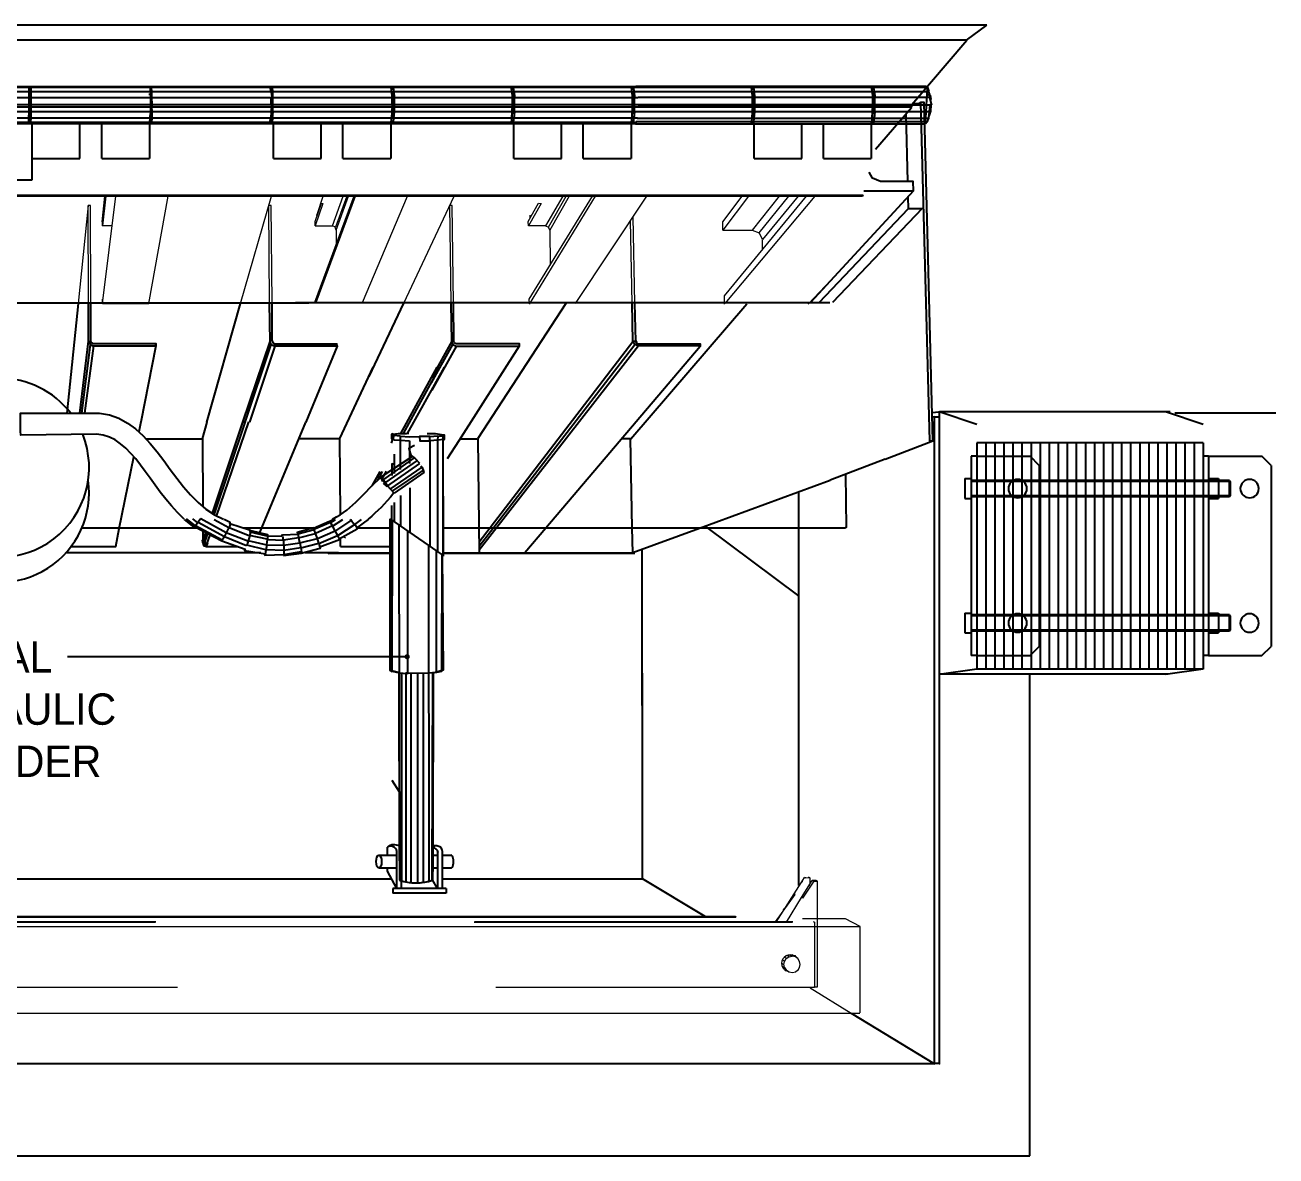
# Model space of a CAD drawing. Header units: millimetres. Extents: x 968 to 24364, y 279 to 8282.
# Drawn here: x 8787 to 10583, y 3373 to 4997 of the extents above; entities that cross this region are included whole.
import ezdxf

# ---------------------------------------------------------------- set-up
doc = ezdxf.new("R2010")
doc.units = ezdxf.units.MM
doc.header["$LTSCALE"] = 60
doc.header["$MEASUREMENT"] = 0
doc.linetypes.add('AI9-LTYPE1', pattern=[0.762, 0.381, -0.381])
doc.layers.get('0').update_dxf_attribs({"linetype": 'CONTINUOUS'})
for name, color, linetype in [('8', 8, 'CONTINUOUS'), ('[0]', 255, 'CONTINUOUS'), ('A-ELE2', 3, 'CONTINUOUS'), ('h', 8, 'CONTINUOUS'), ('TEXT', 3, 'CONTINUOUS'), ('외형선', 3, 'CONTINUOUS')]:
    doc.layers.add(name, color=color, linetype=linetype)
doc.styles.add('0T-OUT', font='H2GTRE.TTF')
doc.dimstyles.new('MAIN', dxfattribs={"dimtxt": 1.5, "dimasz": 0.5, "dimexe": 1, "dimexo": 2, "dimgap": 1, "dimtad": 1, "dimdec": 0, "dimdsep": 46, "dimlunit": 6, "dimtxsty": '0T-OUT', "dimblk": 'DOT', "dimcen": 2.5, "dimdle": 2, "dimclrd": 256, "dimclre": 256, "dimclrt": 3, "dimadec": 0, "dimazin": 0, "dimtfac": 1, "dimtdec": 0, "dimtix": 1, "dimtmove": 2, "dimatfit": 3, "dimldrblk": 'DOT', "dimfxl": 1, "dimtvp": 1, "dimtolj": 1, "dimtzin": 0, "dimlwd": 0, "dimlwe": 0, "dimarcsym": 0})

# ---------------------------------------------------------------- blocks, each defined once
blk = doc.blocks.new('라미네이터범퍼')
at = {"layer": '8'}
for p, q in [((-130, 190.2), (-130, -59.8)), ((-130, 190.2), (120, 190.2)), ((-120, 190.2), (-120, -59.8)), ((-110, 190.2), (-110, -59.8)), ((-100, 190.2), (-100, -59.8)), ((-90, 190.2), (-90, -59.8)), ((-80, 190.2), (-80, -59.8)), ((-70, 190.2), (-70, -59.8)), ((-60, 190.2), (-60, -59.8)), ((-50, 190.2), (-50, -59.8)), ((-40, 190.2), (-40, -59.8)), ((-30, 190.2), (-30, -59.8)), ((-20, 190.2), (-20, -59.8)), ((-10, 190.2), (-10, -59.8)), ((0, 190.2), (0, -59.8)), ((10, 190.2), (10, -59.8)), ((20, 190.2), (20, -59.8)), ((30, 190.2), (30, -59.8)), ((40, 190.2), (40, -59.8)), ((50, 190.2), (50, -59.8)), ((60, 190.2), (60, -59.8)), ((70, 190.2), (70, -59.8)), ((80, 190.2), (80, -59.8)), ((90, 190.2), (90, -59.8)), ((100, 190.2), (100, -59.8)), ((110, 190.2), (110, -59.8)), ((120, 190.2), (120, -59.8)), ((-205, 165.2), (-195, 175.2)), ((-136, 175.2), (-195, 175.2)), ((-136, 175.2), (-130, 175.2)), ((-136, 175.2), (-136, -44.8)), ((-130, 175.2), (-130, -44.8)), ((51, 165.2), (61, 175.2)), ((120, 175.2), (61, 175.2)), ((120, 175.2), (126, 175.2)), ((120, 175.2), (120, -44.8)), ((126, 175.2), (126, -44.8)), ((-205, 165.2), (-205, -34.8)), ((-136, 165.2), (-136, -34.8)), ((51, 165.2), (51, -34.8)), ((-159, 148.5), (-160, 147.5)), ((-160, 147.5), (-160, 131.5)), ((-159, 148.5), (-147, 148.5)), ((-147, 150.5), (-147, 128.5)), ((-136, 150.5), (-147, 150.5)), ((133, 150.5), (126, 150.5)), ((133, 150.5), (133, 128.5)), ((-159, 130.5), (-147, 130.5)), ((-147, 130.5), (126, 130.5)), ((-136, 128.5), (-147, 128.5)), ((133, 128.5), (126, 128.5)), ((-159, 0), (-160, -1)), ((-159, 0), (-147, 0)), ((-147, 2), (-147, -20)), ((-136, 2), (-147, 2)), ((133, 2), (126, 2)), ((133, 2), (133, -20)), ((-160, -1), (-160, -17)), ((-160, -17), (-159, -18)), ((-159, -18), (-147, -18)), ((-136, -20), (-147, -20)), ((133, -20), (126, -20)), ((-195, -44.8), (-205, -34.8)), ((-130, -34.8), (-130, -59.8)), ((61, -44.8), (51, -34.8)), ((120, -34.8), (120, -59.8)), ((-136, -44.8), (-195, -44.8)), ((-136, -44.8), (-130, -44.8)), ((120, -44.8), (61, -44.8)), ((120, -44.8), (126, -44.8)), ((-130, -59.8), (120, -59.8))]:
    blk.add_line(p, q, dxfattribs=at)
blk.add_lwpolyline([(51, 190.2), (120, 190.2)], dxfattribs=at)
for centre in [(-181.3, 139.5), (74.8, 139.5), (-181.3, -9), (74.8, -9)]:
    blk.add_circle(centre, 10.2, dxfattribs=at)
at = {"layer": 'h', "color": 1, "linetype": 'ByBlock'}
for p, q in [((-160, 147.5), (126, 147.5)), ((-159, 130.5), (-159, 148.5)), ((-160, 131.5), (126, 131.5)), ((-159, -18), (-159, 0)), ((-160, -1), (126, -1)), ((-160, -17), (126, -17))]:
    blk.add_line(p, q, dxfattribs=at)
at = {"layer": 'h'}
for p, q in [((-147, 148.5), (126, 148.5)), ((-147, 0), (126, 0)), ((-147, -18), (126, -18))]:
    blk.add_line(p, q, dxfattribs=at)
at = {"layer": '외형선'}
blk.add_line((-160, 131.5), (-159, 130.5), dxfattribs=at)
blk = doc.blocks.new('_Dot')
at = {"color": 0, "linetype": 'ByBlock', "lineweight": -2}
blk.add_line((-0.5, 0), (-1, 0), dxfattribs=at)
at = {"color": 0, "linetype": 'ByBlock', "const_width": 0.5}
blk.add_lwpolyline([(-0.25, 0, 1), (0.25, 0, 1)], format="xyb", close=True, dxfattribs=at)
blk = doc.blocks.new('DOT')
at = {"color": 0, "linetype": 'ByBlock'}
blk.add_line((-0.5, 0), (-1, 0), dxfattribs=at)
at = {"color": 0, "linetype": 'ByBlock', "const_width": 0.5}
blk.add_lwpolyline([(-0.25, 0, 1), (0.25, 0, 1)], format="xyb", close=True, dxfattribs=at)

msp = doc.modelspace()

# ---------------------------------------------------------------- hatches: boundary and pattern name
for points in [[(8014.4, 4907.2), (8015.2, 4908.8), (9486.1, 4908.8), (9487.3, 4907.2)], [(10087, 4896), (10085.3, 4898.4), (10084.5, 4898.4), (10084.9, 4896)]]:
    msp.add_hatch(color=150).paths.add_polyline_path(points)

# ---------------------------------------------------------------- linework, layer by layer
at = {"color": 150}
for p, q in [((9666.6, 4907.2), (7829.3, 4907.2)), ((7830.1, 4908.8), (9665.4, 4908.8)), ((8792.9, 4907.2), (8792.9, 4908.8)), ((8793.6, 4901.2), (8793.2, 4907)), ((8796.2, 4907.2), (8795.8, 4908.8)), ((8796.2, 4863), (8796.2, 4906.8)), ((8966.8, 4907.2), (8966.4, 4908.8)), ((8966.9, 4907.1), (8967.3, 4901.4)), ((8969.4, 4907.1), (8966.9, 4907.1)), ((8968.2, 4900.6), (8968.6, 4906.7)), ((8968.6, 4906.7), (8969, 4908.8)), ((8969, 4908.8), (8969.4, 4907.1)), ((8969.5, 4901.2), (8969.1, 4907)), ((9139.4, 4908.5), (9140.2, 4906.9)), ((9140.5, 4901.3), (9140.1, 4907)), ((9141.6, 4906.4), (9140.8, 4900.3)), ((9142, 4908.5), (9141.6, 4906.4)), ((9141.6, 4906.4), (9142, 4908.5)), ((9142.9, 4906.9), (9141.6, 4906.4)), ((9142, 4908.5), (9142.9, 4906.9)), ((9143, 4901.5), (9142.6, 4907.2)), ((9313.1, 4907), (9312.3, 4908.6)), ((9314, 4901.2), (9313.1, 4907)), ((9314, 4906.5), (9314.8, 4908.6)), ((9314, 4903.9), (9314.4, 4906.7)), ((9314.4, 4906.7), (9316, 4907.1)), ((9316, 4907.1), (9315.2, 4908.8)), ((9315.9, 4907.2), (9316.8, 4901.4)), ((9485.6, 4907), (9484.8, 4908.6)), ((9486.4, 4901.2), (9485.6, 4907)), ((9486.4, 4906.5), (9487.2, 4908.6)), ((9486.4, 4903.9), (9486.8, 4906.7)), ((9486.8, 4906.7), (9488.5, 4907.1)), ((9488.5, 4907.1), (9487.6, 4908.8)), ((9488.4, 4907.2), (9489.2, 4901.4)), ((9658, 4907), (9657.2, 4908.6)), ((9658.8, 4901.2), (9658, 4907)), ((9658.8, 4906.5), (9659.7, 4908.6)), ((9658.8, 4903.9), (9659.3, 4906.7)), ((9659.3, 4906.7), (9660.9, 4907.1)), ((9660.9, 4907.1), (9660.1, 4908.8)), ((9660.8, 4907.2), (9661.6, 4901.4)), ((9664.5, 4908.9), (10081, 4908.9)), ((10083.1, 4907.2), (9665.7, 4907.2)), ((9830.5, 4907), (9829.7, 4908.6)), ((9831.3, 4901.2), (9830.5, 4907)), ((9831.3, 4906.5), (9832.1, 4908.6)), ((9831.3, 4903.9), (9831.7, 4906.7)), ((9831.7, 4906.7), (9833.3, 4907.1)), ((9833.3, 4907.1), (9832.5, 4908.8)), ((9833.3, 4907.2), (9834.1, 4901.4)), ((10002.9, 4907), (10002.1, 4908.6)), ((10003.7, 4901.2), (10002.9, 4907)), ((10003.7, 4906.5), (10004.6, 4908.6)), ((10003.7, 4903.9), (10004.2, 4906.7)), ((10004.2, 4906.7), (10005.8, 4907.1)), ((10005.8, 4907.1), (10005, 4908.8)), ((10005.7, 4907.2), (10006.5, 4901.4)), ((10083, 4907.2), (10080.9, 4908.8)), ((10081, 4908.9), (10083.1, 4907.2)), ((10083, 4906.8), (10083, 4907.2)), ((10083, 4907.2), (10084.7, 4901.4)), ((7827.5, 4892.7), (9667.4, 4892.7)), ((9667.2, 4901.2), (7828.2, 4901.2)), ((8795.6, 4890), (8793.1, 4890)), ((8793.6, 4872.3), (8793.6, 4901.3)), ((8795.6, 4898.4), (8793.6, 4898.4)), ((8793.6, 4896), (8795.6, 4896)), ((8795.2, 4898.6), (8795.6, 4900.6)), ((8796, 4898.6), (8795.2, 4898.6)), ((8795.6, 4899.8), (8796, 4898.6)), ((8795.6, 4898.6), (8795.6, 4899.8)), ((8795.6, 4896), (8795.6, 4898.4)), ((8966.8, 4898.4), (8969.2, 4898.4)), ((8966.8, 4896), (8966.8, 4898.4)), ((8968.8, 4896), (8966.8, 4896)), ((8967.5, 4901.2), (8967.5, 4872.2)), ((8967.5, 4890), (8969.5, 4890)), ((8968.2, 4898.6), (8968.2, 4900.6)), ((8968.8, 4898.6), (8969.2, 4899.8)), ((8969.5, 4898.6), (8969.1, 4899.8)), ((8969.5, 4889.4), (8969.1, 4895.1)), ((8969.5, 4882.8), (8969.5, 4901.6)), ((8969.5, 4894.7), (8969.5, 4898.3)), ((8970.1, 4882.8), (8969.7, 4893)), ((9143, 4901.3), (9140.5, 4901.3)), ((9140.7, 4901.2), (9143.2, 4882.4)), ((9142.4, 4898.4), (9140.7, 4898.4)), ((9140.7, 4896), (9142.4, 4896)), ((9140.7, 4882.8), (9140.7, 4893)), ((9142, 4890), (9140.8, 4890)), ((9141.4, 4898.6), (9141.8, 4899.8)), ((9141.8, 4899.8), (9142.2, 4898.6)), ((9142.2, 4898.6), (9143, 4901.5)), ((9142.7, 4894.7), (9142.3, 4898.3)), ((9142.4, 4896), (9142.4, 4898.4)), ((9142.6, 4895), (9142.6, 4889.3)), ((9143.4, 4893), (9142.6, 4895)), ((9143.4, 4892.7), (9143, 4901.3)), ((9143.4, 4872.5), (9143.4, 4893)), ((9314.8, 4898.4), (9314, 4898.4)), ((9314, 4896), (9315.6, 4896)), ((9314.6, 4893), (9314.2, 4901.6)), ((9315.9, 4890), (9314.3, 4890)), ((9314.6, 4898.3), (9315.4, 4899.6)), ((9315.8, 4898.3), (9314.6, 4898.3)), ((9314.6, 4882.8), (9314.6, 4893)), ((9315.6, 4896), (9314.8, 4898.4)), ((9316.8, 4901.4), (9315.1, 4899.8)), ((9315.1, 4899.8), (9315.5, 4898.6)), ((9315.4, 4899.6), (9317, 4901.2)), ((9316.6, 4894.7), (9315.8, 4898.3)), ((9316.6, 4894.7), (9316.6, 4875.4)), ((9317, 4901.2), (9317.4, 4892.6)), ((9317.3, 4892.7), (9317.3, 4872.2)), ((9487.2, 4898.4), (9486.4, 4898.4)), ((9486.4, 4896), (9488, 4896)), ((9487.1, 4893), (9486.7, 4901.6)), ((9488.4, 4890), (9486.7, 4890)), ((9487, 4898.3), (9487.8, 4899.6)), ((9488.2, 4898.3), (9487, 4898.3)), ((9487.1, 4882.8), (9487.1, 4893)), ((9488, 4896), (9487.2, 4898.4)), ((9489.2, 4901.4), (9487.6, 4899.8)), ((9487.6, 4899.8), (9488, 4898.6)), ((9487.8, 4899.6), (9489.5, 4901.2)), ((9489, 4894.7), (9488.2, 4898.3)), ((9489, 4894.7), (9489, 4875.4)), ((9489.5, 4901.2), (9489.9, 4892.6)), ((9489.7, 4892.7), (9489.7, 4872.2)), ((9659.7, 4898.4), (9658.8, 4898.4)), ((9658.8, 4896), (9660.5, 4896)), ((9659.5, 4893), (9659.1, 4901.6)), ((9660.8, 4890), (9659.2, 4890)), ((9659.4, 4898.3), (9660.3, 4899.6)), ((9660.7, 4898.3), (9659.4, 4898.3)), ((9659.5, 4882.8), (9659.5, 4893)), ((9660.5, 4896), (9659.7, 4898.4)), ((9661.6, 4901.4), (9660, 4899.8)), ((9660, 4899.8), (9660.4, 4898.6)), ((9660.3, 4899.6), (9661.9, 4901.2)), ((9661.5, 4894.7), (9660.7, 4898.3)), ((9661.5, 4894.7), (9661.5, 4875.4)), ((9661.9, 4901.2), (9662.3, 4892.6)), ((9662.1, 4892.7), (9662.1, 4872.2)), ((9666.5, 4901.5), (10084.7, 4901.5)), ((10085.7, 4892.7), (9667.5, 4892.7)), ((9832.1, 4898.4), (9831.3, 4898.4)), ((9831.3, 4896), (9832.9, 4896)), ((9832, 4893), (9831.5, 4901.6)), ((9833.3, 4890), (9831.6, 4890)), ((9831.9, 4898.3), (9832.7, 4899.6)), ((9833.1, 4898.3), (9831.9, 4898.3)), ((9832, 4882.8), (9832, 4893)), ((9832.9, 4896), (9832.1, 4898.4)), ((9834.1, 4901.4), (9832.5, 4899.8)), ((9832.5, 4899.8), (9832.9, 4898.6)), ((9832.7, 4899.6), (9834.3, 4901.2)), ((9833.9, 4894.7), (9833.1, 4898.3)), ((9833.9, 4894.7), (9833.9, 4875.4)), ((9834.3, 4901.2), (9834.7, 4892.6)), ((9834.6, 4892.7), (9834.6, 4872.2)), ((10004.6, 4898.4), (10003.7, 4898.4)), ((10003.7, 4896), (10005.4, 4896)), ((10004.4, 4893), (10004, 4901.6)), ((10005.7, 4890), (10004.1, 4890)), ((10004.3, 4898.3), (10005.2, 4899.6)), ((10005.6, 4898.3), (10004.3, 4898.3)), ((10004.4, 4882.8), (10004.4, 4893)), ((10005.4, 4896), (10004.6, 4898.4)), ((10006.5, 4901.4), (10004.9, 4899.8)), ((10004.9, 4899.8), (10005.3, 4898.6)), ((10005.2, 4899.6), (10006.8, 4901.2)), ((10006.4, 4894.7), (10005.6, 4898.3)), ((10006.4, 4894.7), (10006.4, 4875.4)), ((10006.8, 4901.2), (10007.2, 4892.6)), ((10007, 4892.7), (10007, 4872.2)), ((10084.5, 4898.4), (10084.9, 4896)), ((10085.3, 4898.4), (10084.5, 4898.4)), ((10084.9, 4896), (10087, 4896)), ((10085, 4901.2), (10085.8, 4892.7)), ((10087, 4896), (10085.3, 4898.4)), ((10085.7, 4890), (10088.1, 4890)), ((10085.8, 4892.7), (10088.7, 4881.6)), ((10088.3, 4890), (10087.5, 4896.2)), ((7827.9, 4882.8), (9668.2, 4882.8)), ((9667.8, 4872.3), (7828.4, 4872.3)), ((8792.9, 4863), (8793.3, 4872)), ((8793.1, 4867.7), (8795.6, 4867.7)), ((8793.1, 4865.7), (8793.1, 4867.7)), ((8796.2, 4872.9), (8793.4, 4872.9)), ((8793.6, 4881.5), (8796, 4881.5)), ((8795.6, 4865.4), (8796, 4869.4)), ((8966.8, 4863), (8970.1, 4882.2)), ((8966.8, 4872.9), (8969.3, 4872.9)), ((8968.8, 4867.6), (8966.8, 4867.6)), ((8969.5, 4881.5), (8967.4, 4881.5)), ((8968.8, 4865.6), (8969.2, 4869.7)), ((8969.5, 4882.8), (8969.1, 4875.9)), ((8969.1, 4875.9), (8969.5, 4872.6)), ((8969.5, 4875.6), (8969.5, 4869.4)), ((8969.5, 4872.6), (8969.5, 4863.6)), ((9142, 4867.6), (9140, 4867.6)), ((9141.1, 4882.4), (9140.3, 4863.2)), ((9140.7, 4881.5), (9142.8, 4881.5)), ((9140.7, 4872.9), (9142.8, 4872.9)), ((9143.2, 4882.4), (9141.1, 4882.4)), ((9142.2, 4865.6), (9142.6, 4869.7)), ((9142.7, 4882.8), (9142.3, 4875.9)), ((9142.6, 4869.7), (9143.4, 4872.5)), ((9142.7, 4875.6), (9142.7, 4869.4)), ((9142.8, 4863.2), (9143.6, 4872.2)), ((9315.3, 4867.6), (9313.6, 4867.6)), ((9314, 4863), (9314.8, 4882.2)), ((9314, 4881.5), (9315.6, 4881.5)), ((9314, 4872.9), (9315.6, 4872.9)), ((9316.6, 4875.6), (9316.2, 4869.4)), ((9316.2, 4869.4), (9317.4, 4872.3)), ((9317.4, 4872.3), (9316.6, 4863.3)), ((9487.7, 4867.6), (9486.1, 4867.6)), ((9486.4, 4863), (9487.2, 4882.2)), ((9486.4, 4881.5), (9488, 4881.5)), ((9486.4, 4872.9), (9488, 4872.9)), ((9489, 4875.6), (9488.6, 4869.4)), ((9488.6, 4869.4), (9489.9, 4872.3)), ((9489.9, 4872.3), (9489, 4863.3)), ((9660.2, 4867.6), (9658.5, 4867.6)), ((9658.8, 4863), (9659.7, 4882.2)), ((9658.8, 4881.5), (9660.5, 4881.5)), ((9658.8, 4872.9), (9660.5, 4872.9)), ((9661.5, 4875.6), (9661.1, 4869.4)), ((9661.1, 4869.4), (9662.3, 4872.3)), ((9662.3, 4872.3), (9661.5, 4863.3)), ((10085, 4872.3), (9666.8, 4872.3)), ((9667.7, 4882.5), (10086.3, 4882.5)), ((9832.6, 4867.6), (9831, 4867.6)), ((9831.3, 4863), (9832.1, 4882.2)), ((9831.3, 4881.5), (9832.9, 4881.5)), ((9831.3, 4872.9), (9832.9, 4872.9)), ((9833.9, 4875.6), (9833.5, 4869.4)), ((9833.5, 4869.4), (9834.7, 4872.3)), ((9834.7, 4872.3), (9833.9, 4863.3)), ((10005.1, 4867.6), (10003.4, 4867.6)), ((10003.7, 4863), (10004.6, 4882.2)), ((10003.7, 4881.5), (10005.4, 4881.5)), ((10003.7, 4872.9), (10005.4, 4872.9)), ((10006.4, 4875.6), (10006, 4869.4)), ((10006, 4869.4), (10007.2, 4872.3)), ((10007.2, 4872.3), (10006.4, 4863.3)), ((10085.4, 4872.2), (10084.2, 4863.2)), ((10086, 4867.7), (10084.3, 4865.7)), ((10084.3, 4865.7), (10086, 4867.7)), ((10084.3, 4867.6), (10086, 4867.6)), ((10085, 4872.9), (10087.5, 4872.9)), ((10086.2, 4882.4), (10085.4, 4872.2)), ((10088.3, 4881.5), (10085.4, 4881.5)), ((10086, 4867.6), (10087.6, 4873.4)), ((10088.7, 4881.6), (10086.2, 4882.4)), ((10087.6, 4873.4), (10088.4, 4882)), ((9666.5, 4863), (8765.5, 4863)), ((8767.3, 4857.6), (9665.8, 4857.6)), ((9664.5, 4855.1), (8767.4, 4855.1)), ((8792.9, 4855.1), (8792.9, 4863.3)), ((8795.6, 4865.7), (8793.1, 4865.7)), ((8794.9, 4865.7), (8795.3, 4862.8)), ((8795.7, 4863.6), (8795.3, 4857.9)), ((8795.3, 4862.8), (8795.7, 4863.6)), ((8795.6, 4855.1), (8795.6, 4865.4)), ((8797.9, 4805.2), (8797.9, 4855.1)), ((8866.4, 4805.2), (8866.4, 4855.1)), ((8897.6, 4805.2), (8897.6, 4855.1)), ((8966.2, 4855.1), (8966.6, 4857.6)), ((8966.2, 4855.1), (8966.2, 4805.2)), ((8966.5, 4857.5), (8966.9, 4863.2)), ((8968.6, 4857.1), (8966.5, 4857.5)), ((8968.8, 4865.7), (8966.8, 4865.7)), ((8968.2, 4862.4), (8967.7, 4865.2)), ((8968.2, 4862.4), (8968.6, 4857.1)), ((8969.1, 4857.3), (8968.2, 4856.9)), ((8968.2, 4856.9), (8968.7, 4854.9)), ((8968.4, 4865.6), (8968.8, 4865.6)), ((8968.8, 4864.4), (8968.4, 4865.6)), ((8968.8, 4865.7), (8968.8, 4864.4)), ((8969.5, 4863), (8969.1, 4857.3)), ((8969.5, 4857.8), (8969.1, 4855.3)), ((9138.7, 4855.1), (9139.6, 4857.6)), ((9139.6, 4857.6), (9140, 4863.3)), ((9140.1, 4863), (9140.1, 4862.6)), ((9140.1, 4862.6), (9140.9, 4857.3)), ((9140.3, 4863.2), (9142.8, 4863.2)), ((9142, 4865.7), (9140.4, 4865.7)), ((9140.9, 4857.3), (9141.3, 4855.3)), ((9141, 4865.6), (9142.2, 4865.6)), ((9141.4, 4864.4), (9141, 4865.6)), ((9142, 4865.7), (9141.2, 4864.4)), ((9141.4, 4855.1), (9142.2, 4857.6)), ((9142.7, 4863), (9142.3, 4857.3)), ((9144.2, 4805.4), (9144.2, 4855.3)), ((9212.7, 4805.4), (9212.7, 4855.3)), ((9243.9, 4805.4), (9243.9, 4855.3)), ((9313.3, 4857.8), (9312.5, 4855.3)), ((9312.5, 4855.3), (9312.5, 4805.4)), ((9313.3, 4857.8), (9314.1, 4863.5)), ((9313.3, 4859.7), (9314.1, 4857.3)), ((9315.3, 4865.7), (9314, 4865.7)), ((9314, 4865.7), (9314.4, 4864.4)), ((9315, 4854.9), (9314.1, 4856.9)), ((9314.6, 4864.4), (9315.4, 4865.6)), ((9315.8, 4857.3), (9315, 4854.9)), ((9316.6, 4863), (9315.8, 4857.3)), ((9485.7, 4857.8), (9484.9, 4855.3)), ((9485.7, 4857.8), (9486.6, 4863.5)), ((9485.7, 4859.7), (9486.6, 4857.3)), ((9486.4, 4865.7), (9486.8, 4864.4)), ((9487.7, 4865.7), (9486.5, 4865.7)), ((9487.4, 4854.9), (9486.6, 4856.9)), ((9487.1, 4864.4), (9487.9, 4865.6)), ((9488.2, 4857.3), (9487.4, 4854.9)), ((9489, 4863), (9488.2, 4857.3)), ((9489.1, 4805.4), (9489.1, 4855.3)), ((9557.6, 4805.4), (9557.6, 4855.3)), ((9588.8, 4805.4), (9588.8, 4855.3)), ((9658.2, 4857.8), (9657.4, 4855.3)), ((9657.4, 4855.3), (9657.4, 4805.4)), ((9658.2, 4857.8), (9659, 4863.5)), ((9658.2, 4859.7), (9659, 4857.3)), ((9658.8, 4865.7), (9659.3, 4864.4)), ((9660.2, 4865.7), (9658.9, 4865.7)), ((9659.9, 4854.9), (9659, 4856.9)), ((9659.5, 4864.4), (9660.3, 4865.6)), ((9660.7, 4857.3), (9659.9, 4854.9)), ((9661.5, 4863), (9660.7, 4857.3)), ((9663.7, 4855.1), (10079.9, 4855.1)), ((10081.7, 4857.8), (9664.8, 4857.8)), ((9666.4, 4863), (10083.7, 4863)), ((9830.6, 4857.8), (9829.8, 4855.3)), ((9830.6, 4857.8), (9831.5, 4863.5)), ((9830.6, 4859.7), (9831.5, 4857.3)), ((9831.3, 4865.7), (9831.7, 4864.4)), ((9832.6, 4865.7), (9831.4, 4865.7)), ((9832.3, 4854.9), (9831.5, 4856.9)), ((9832, 4864.4), (9832.8, 4865.6)), ((9833.1, 4857.3), (9832.3, 4854.9)), ((9833.9, 4863), (9833.1, 4857.3)), ((9834, 4805.4), (9834, 4855.3)), ((9902.5, 4805.4), (9902.5, 4855.3)), ((9933.7, 4805.4), (9933.7, 4855.3)), ((10003.1, 4857.8), (10002.3, 4855.3)), ((10002.3, 4855.3), (10002.3, 4805.4)), ((10003.1, 4857.8), (10003.9, 4863.5)), ((10003.1, 4859.7), (10003.9, 4857.3)), ((10003.7, 4865.7), (10004.2, 4864.4)), ((10005.1, 4865.7), (10003.8, 4865.7)), ((10004.7, 4854.9), (10003.9, 4856.9)), ((10004.4, 4864.4), (10005.2, 4865.6)), ((10005.6, 4857.3), (10004.7, 4854.9)), ((10006.4, 4863), (10005.6, 4857.3)), ((10082.1, 4857.5), (10080.1, 4855.1)), ((10084.2, 4863.2), (10082.1, 4857.5)), ((10084.3, 4865.7), (10083.9, 4865.7)), ((8797.9, 4805.2), (8866.4, 4805.2)), ((8897.6, 4805.2), (8966.2, 4805.2)), ((9144.2, 4805.4), (9212.7, 4805.4)), ((9243.9, 4805.4), (9312.5, 4805.4)), ((9489.1, 4805.4), (9557.6, 4805.4)), ((9588.8, 4805.4), (9657.4, 4805.4)), ((9834, 4805.4), (9902.5, 4805.4)), ((9933.7, 4805.4), (10002.3, 4805.4))]:
    msp.add_line(p, q, dxfattribs=at)
msp.add_open_spline([(10082.4, 4907.2), (10082.4, 4906.5), (10079.7, 4855.1), (10079.7, 4855.8)], degree=3, dxfattribs=at)
at = {"layer": '8'}
for p, q in [((10153.6, 4423.2), (10099.5, 4441.5)), ((10478.6, 4423.2), (10424.5, 4441.5)), ((10099.5, 4064.6), (10153.6, 4072.2)), ((10428.5, 4064.6), (10099.5, 4064.6)), ((10424.5, 4064.6), (10478.6, 4072.2)), ((9307.6, 3804.7), (9307.6, 3816.4)), ((9321.3, 3756.9), (9321.3, 3810.1)), ((9327.9, 3756.9), (9327.8, 3811.4)), ((9380.2, 3756.9), (9380.2, 3810.1)), ((9386.8, 3756.9), (9386.8, 3810.1)), ((9295.4, 3804.7), (9321.3, 3804.7)), ((9372.8, 3804.7), (9380.2, 3804.7)), ((9386.8, 3804.7), (9398.9, 3804.7)), ((9295.4, 3786.4), (9321.3, 3786.4)), ((9307.6, 3781.7), (9307.6, 3786.4)), ((9321.3, 3756.9), (9307.6, 3781.7)), ((9372.7, 3786.4), (9380.2, 3786.4)), ((9386.8, 3786.4), (9398.9, 3786.4)), ((9391.8, 3756.9), (9315.5, 3756.9)), ((9315.5, 3756.9), (9315.5, 3750.3)), ((9379.6, 3756.9), (9372.6, 3769.5)), ((9391.8, 3756.9), (9391.8, 3750.3)), ((9391.8, 3750.3), (9315.5, 3750.3))]:
    msp.add_line(p, q, dxfattribs=at)
for centre, radius, start, end in [((9317.2, 3804), 15.7, 59.3484, 127.7605), ((9312.2, 3808.3), 9.31, 11.552, 119.6185), ((9312.2, 3808.3), 15.9, 11.552, 35.2742), ((9376.2, 3802.6), 15.7, 59.3484, 102.3386), ((9371.2, 3806.9), 9.31, 11.552, 79.8473), ((9371.2, 3806.9), 15.9, 11.552, 35.2742)]:
    msp.add_arc(centre, radius, start, end, dxfattribs=at)
msp.add_ellipse((9295.4, 3795.6), major_axis=(0, -9.14), ratio=0.425006, dxfattribs=at)
msp.add_ellipse((9398.9, 3795.6), major_axis=(0, -9.14), ratio=0.425006, start_param=0, end_param=3.141593, dxfattribs=at)
at = {"layer": '[0]', "color": 150}
for p, q in [((10168.2, 4996.9), (7333.5, 4996.9)), ((10139.1, 4975.3), (10168.2, 4996.7)), ((8797.9, 4774.6), (8797.9, 4855.1)), ((8702, 4774.6), (8797.9, 4774.6)), ((7509.5, 4752.4), (9990.5, 4752.4)), ((9989.6, 4751.1), (7509.9, 4751.1)), ((9990.5, 4752.4), (9989.6, 4751.1))]:
    msp.add_line(p, q, dxfattribs=at)
at = {"layer": '[0]', "color": 5}
for p, q in [((10139.6, 4975.3), (7362.2, 4975.3)), ((10060.5, 4882.8), (10139.6, 4975.3)), ((10060.5, 4878.8), (7439.5, 4878.8)), ((7440, 4882.8), (10060.1, 4882.8)), ((10008.3, 4818.7), (10060.2, 4878.6)), ((10051.9, 4868.9), (10054.2, 4772.4)), ((10060.5, 4878.8), (10060.1, 4882.4)), ((10063.1, 4758.6), (9914.9, 4598.2)), ((8863.6, 4597.1), (8847.4, 4439.3)), ((8878.4, 4542.6), (8878.4, 4597.6)), ((9048.6, 4426.8), (9096.9, 4597.1)), ((9142.1, 4543), (9142.1, 4598)), ((9175.8, 4598.2), (9942.9, 4598.2)), ((9281.5, 4492.3), (9331.2, 4597.6)), ((9398.7, 4597.1), (9399.6, 4542.6)), ((9563.9, 4596.8), (9437.4, 4403.3)), ((9657, 4402.7), (9823.7, 4596.7)), ((9142.6, 4543.4), (9143.4, 4540.7)), ((8881, 4538.1), (8868.8, 4439.3)), ((8885.7, 4536.1), (8873.1, 4439.3)), ((9140.6, 4538.1), (9139.2, 4543)), ((9143.2, 4540.7), (9145.4, 4539.4)), ((9235.7, 4536.1), (9235.2, 4539.7)), ((9406.7, 4536.1), (9371.3, 4472.7)), ((9439.3, 4248.5), (9663.1, 4538.1)), ((9667.6, 4536.1), (9662.6, 4538.3)), ((9378.5, 4505.6), (9326.3, 4410.1)), ((9330.6, 4410.1), (9383, 4505.6)), ((9389.4, 4505.6), (9336.1, 4410.1)), ((8953.7, 4427.1), (8950.8, 4412.7)), ((9042.2, 4402.7), (9048.9, 4426.8)), ((9062.4, 4291.5), (9109, 4426.9)), ((9189.9, 4426.8), (9126.9, 4274.8)), ((8961, 4402.7), (9041.4, 4402.7)), ((9042.2, 4402.7), (9042.6, 4305.3)), ((9239, 4402.7), (9180, 4402.7)), ((9410.3, 4399.9), (9393.7, 4374)), ((9412, 4402.7), (9437, 4402.7)), ((9437.7, 4402.7), (9439.4, 4239.1)), ((8922.6, 4273.9), (8943.6, 4377)), ((10022.2, 4373.6), (9943.2, 4343.2)), ((9296.6, 4355.7), (9285.4, 4335.1)), ((9294, 4343.4), (9300.8, 4355.7)), ((9305.7, 4355.7), (9299.4, 4344.4)), ((9755.9, 4274.4), (9943.2, 4343.2)), ((9898.5, 4274.8), (9898.5, 4326.7)), ((9126.9, 4274.8), (9124.1, 4268.1)), ((9535, 4274.4), (9504.9, 4239.1)), ((9660.2, 4239.5), (9755.9, 4274.4)), ((9898.7, 4176.8), (9764.6, 4276.5)), ((9042.7, 4270.1), (9042.8, 4254.7)), ((9047.6, 4248.4), (9053.2, 4264.6)), ((9046.1, 4255.4), (9044.3, 4249.6)), ((9048.1, 4248.2), (9049.9, 4253.5)), ((9240.5, 4248.2), (9311.3, 4248.2)), ((9662.9, 4238.2), (9522.1, 4238.2)), ((9314.2, 3912.4), (9324.9, 3895.2))]:
    msp.add_line(p, q, dxfattribs=at)
at = {"layer": '[0]', "color": 5, "lineweight": 0, "ltscale": 20}
for p, q in [((8898.2, 4714.4), (8901.9, 4751.1)), ((8898.9, 4596.8), (8918, 4751.1)), ((8992.5, 4751.1), (8964.7, 4596.9)), ((9096.9, 4597.1), (9141.1, 4751.1)), ((9259.3, 4751.1), (9202.8, 4598.2)), ((9205.5, 4598.2), (9261.8, 4751.1)), ((9206.6, 4723.6), (9215.5, 4751.1)), ((9249.3, 4751.1), (9233.1, 4706.4)), ((9234.3, 4702.5), (9251.9, 4751.1)), ((9272, 4598.2), (9336.7, 4751.1)), ((9331.2, 4597.6), (9403.3, 4751.1)), ((9605.8, 4751.1), (9511.3, 4596.2)), ((9577.8, 4596.8), (9680.3, 4751.1)), ((9789.1, 4714.4), (9817.1, 4751.1)), ((9921.2, 4751.1), (9791.9, 4596.9)), ((9832, 4702.5), (9870.4, 4751.1)), ((8881.7, 4737.5), (8878.1, 4737.5)), ((8881.9, 4598.5), (8881.5, 4737.5)), ((9206.6, 4723.6), (9206.6, 4724.1)), ((9396.9, 4737.5), (9398.7, 4597.1)), ((9512.4, 4719.7), (9512.4, 4723.7)), ((8912.1, 4708.5), (8898.2, 4708.5)), ((9233, 4706.5), (9229, 4708.3)), ((9234.3, 4702.5), (9232.6, 4706.5)), ((9658.9, 4597.6), (9656.6, 4715.6)), ((9660.2, 4721), (9662.4, 4597.6)), ((9234.3, 4702.5), (9234.3, 4682.8)), ((9540.8, 4702.5), (9541.2, 4652)), ((9845.9, 4674.1), (9845.9, 4688.4)), ((9911.9, 4596.2), (9936.5, 4622.6)), ((8898.9, 4596.8), (8898.9, 4603.1)), ((8898.9, 4596.8), (8965, 4596.8))]:
    msp.add_line(p, q, dxfattribs=at)
at = {"layer": '[0]', "color": 7, "lineweight": 0}
for p, q in [((10083, 4689.3), (10083.4, 4689.7)), ((10106.3, 4441), (10107.7, 4441.4)), ((9335.1, 4410.1), (9338.3, 4410.1)), ((9335.1, 4410.1), (9338.3, 4410.1)), ((9351.9, 4370), (9350.6, 4371.8)), ((9229.3, 4287), (9224.4, 4283.9))]:
    msp.add_line(p, q, dxfattribs=at)
at = {"layer": '[0]', "color": 2}
msp.add_line((10093.5, 4434.4), (10089.5, 4433.9), dxfattribs=at)
at = {"layer": '[0]', "color": 4}
for p, q in [((9317.1, 4407.5), (9313.3, 4396.6)), ((9315.3, 4409.4), (9322.9, 4410.1)), ((9326.2, 4406.6), (9317.1, 4407.5)), ((9317.5, 4401.1), (9326.5, 4400.8)), ((9323.2, 4410.3), (9335.1, 4410.3)), ((9326.5, 4400.8), (9339.6, 4400)), ((9339.6, 4400), (9339.6, 4367.4)), ((9368.5, 4406.2), (9380.3, 4406.8)), ((9368.5, 4406.2), (9380.3, 4406.8)), ((9380.4, 4401.3), (9387.9, 4402)), ((9387.3, 4407.7), (9389.4, 4408.5)), ((9354, 4367.1), (9351.8, 4369.8)), ((9306.6, 4334.9), (9307, 4334.4)), ((9339.7, 4332.2), (9339.8, 4267.7)), ((9366.7, 4249.3), (9367.1, 3767.2)), ((9378.3, 4066.7), (9378.3, 4241.6)), ((9314.4, 4068.4), (9311.2, 4070)), ((9323.7, 4066.7), (9314.5, 4068.3)), ((9342, 3765.4), (9341.9, 4064.8)), ((9351, 4065.5), (9351, 3765.1)), ((9359.4, 3765.8), (9359.3, 4065.6)), ((9371.9, 3768.8), (9373, 4065.8))]:
    msp.add_line(p, q, dxfattribs=at)
at = {"layer": '[0]', "color": 30}
for p, q in [((9307, 4334.4), (9354, 4367.1)), ((9301.7, 4338.9), (9306.6, 4334.9)), ((9027.7, 4287.9), (9035.3, 4282.1)), ((9069.9, 4255.8), (9031, 4276.3)), ((9073.9, 4261.7), (9035.9, 4282.3)), ((9058.9, 4287), (9080, 4275.4)), ((9082.5, 4280.9), (9080.7, 4275.5)), ((9229.1, 4277.6), (9204.5, 4266.8)), ((9225.7, 4282.1), (9233.3, 4286.6)), ((9228.8, 4277.2), (9243.6, 4286.6)), ((9256.8, 4286.1), (9233.1, 4270.5)), ((9254.3, 4287.5), (9260.6, 4279.5)), ((9269.9, 4287), (9260.6, 4279.5)), ((9280.2, 4287), (9263.7, 4275)), ((9110.2, 4263.7), (9105.7, 4249.4)), ((9135.3, 4258.4), (9109.8, 4263.8)), ((9134.6, 4250.5), (9135.5, 4258.1)), ((9157.1, 4263), (9156.6, 4265.3)), ((9157.1, 4265), (9179.4, 4265.9)), ((9157.1, 4263), (9158, 4257.7)), ((9178.2, 4268.3), (9179.1, 4266.1)), ((9180.2, 4260.4), (9204.3, 4266.6)), ((9182.2, 4253.1), (9180.4, 4260.3)), ((9182.2, 4253.1), (9207.2, 4259.4)), ((9207.3, 4259.7), (9204.6, 4266.9)), ((9236.3, 4263.7), (9232.8, 4270.4)), ((9246.2, 4260.4), (9247.1, 4261.7)), ((9134.6, 4250.5), (9132.4, 4237.1)), ((9158.4, 4249.8), (9182.1, 4253.4)), ((9183.5, 4245.9), (9158.9, 4242.3)), ((9182.2, 4253.1), (9183.5, 4245.5)), ((9183.5, 4245.9), (9184.4, 4240.5)), ((9132, 4237.3), (9131.1, 4235.5)), ((9159.1, 4236.6), (9158.6, 4234.8)), ((9184.2, 4237.9), (9158.7, 4234.4))]:
    msp.add_line(p, q, dxfattribs=at)
at = {"layer": '[0]', "color": 3, "lineweight": 0}
for p, q in [((9904, 3766.1), (9902.2, 3767)), ((9920.5, 3708.6), (9919.2, 3709.5))]:
    msp.add_line(p, q, dxfattribs=at)
at = {"layer": '[0]', "color": 3, "linetype": 'AI9-LTYPE1', "lineweight": 0, "ltscale": 20}
for p, q in [((9880.6, 3708.4), (9902, 3743.7)), ((9878.2, 3726.4), (9876, 3727.3)), ((8517.6, 3708.6), (9920.6, 3708.6)), ((9877.6, 3652.5), (9874.4, 3654.3)), ((9880.9, 3656.4), (9877.7, 3658.2)), ((9884.2, 3659.1), (9881.1, 3660.4)), ((9889.5, 3661.1), (9886.3, 3661.5)), ((9884.2, 3637.3), (9876.6, 3641.3)), ((9877.6, 3640.6), (9880.3, 3638.4)), ((9880.9, 3639.3), (9878.2, 3643.3))]:
    msp.add_line(p, q, dxfattribs=at)
at = {"layer": '[0]', "color": 3, "linetype": 'AI9-LTYPE1', "lineweight": 0}
msp.add_line((9891.4, 3749.6), (9893.2, 3748.7), dxfattribs=at)
at = {"layer": '[0]', "color": 5, "lineweight": 0}
for p, q in [((9986, 3701.7), (8510.2, 3701.7)), ((8745, 3577.9), (9986, 3577.9))]:
    msp.add_line(p, q, dxfattribs=at)
at = {"layer": '[0]', "linetype": 'AI9-LTYPE1', "lineweight": 0, "ltscale": 15}
msp.add_line((9914.6, 3614.1), (9973.6, 3577.9), dxfattribs=at)
at = {"layer": '[0]', "color": 5}
for points in [[(10022.2, 4373.6), (10090.6, 4399.6), (10078.1, 4885.5), (10072.7, 4885.5), (10070.9, 4884.1), (10072.7, 4885.5), (10085.7, 4399.6), (10090.6, 4399.6)], [(10061.2, 4884.1), (10071.4, 4884.1), (10071.4, 4883.7), (10072.8, 4885.5)], [(9991.8, 4758.6), (10062.9, 4758.6), (10062.5, 4772.1), (10015.5, 4772.1), (10003.9, 4777), (9999.4, 4785.5)], [(9927.3, 4598.2), (10055.6, 4733.5), (10055.2, 4749.6)], [(10055.2, 4733.5), (10075.3, 4733.5), (9946.6, 4598.2)], [(8974.9, 4539), (8885.1, 4539), (8882.8, 4540.4), (8881.9, 4543), (8881.9, 4598.5)], [(9138.1, 4597.6), (9139, 4542.6), (9099.9, 4426.8)], [(9403.6, 4540.4), (9403.2, 4543), (9402.7, 4597.6)], [(9439.3, 4254.5), (9660.2, 4542.6), (9658.9, 4597.6)], [(9662.4, 4597.6), (9663.8, 4543), (9664.7, 4540.4), (9666.9, 4539), (9756.8, 4539), (9756.8, 4535.4), (9535, 4274.4)], [(9662.9, 4538.1), (9660.7, 4543), (9664.3, 4543.4), (9665.2, 4540.8)], [(8866.3, 4439.3), (8878.7, 4542.9), (8880.9, 4538), (8885.8, 4535.7)], [(8885.7, 4536.1), (8975.1, 4536.1), (8975.1, 4539.7), (8975.1, 4536.1), (8953.8, 4426.8)], [(9103.7, 4426.8), (9140.8, 4538), (9146.1, 4535.7), (9145.7, 4539.3), (9235.5, 4539.3)], [(9190.9, 4426.8), (9236.1, 4535.5), (9146.3, 4535.5), (9109.5, 4426.8)], [(9402.1, 4538.1), (9400.3, 4543), (9371.1, 4490.3)], [(9371.2, 4483), (9401.7, 4538), (9406.6, 4535.7), (9496.5, 4535.7)], [(9404.1, 4540.7), (9406.7, 4539.4), (9496.6, 4539.4), (9496.6, 4535.8), (9410.3, 4399.9)], [(9757.4, 4536.1), (9668, 4536.1), (9439.4, 4242.8)], [(9240.2, 4293.8), (9239.4, 4403), (9287.4, 4505.6)], [(9056, 4294.4), (9100.3, 4426.8), (9103.5, 4427.3), (9058.4, 4293.3)], [(9658.9, 4274.8), (9656.6, 4402.7), (9643.2, 4402.7)], [(9965.1, 4351.7), (9966.1, 4275.3), (9964.4, 4274.4), (9387.8, 4274.4)], [(8863, 4248), (8917.7, 4248), (8922.6, 4273.9)], [(9034.7, 4274.4), (8869.1, 4274.4)], [(9201.4, 4274.4), (9101, 4274.4)], [(9311.3, 4274.4), (9264, 4274.4)], [(9520.7, 4239.1), (9659.8, 4239.1), (9658.9, 4274.8)], [(9043.5, 4256.7), (9042.6, 4253.2), (9042.2, 4257.2), (9042.6, 4253.2), (9043.9, 4249.6), (9048, 4248.2), (9092.1, 4248.2)], [(9043.6, 4257.1), (9047.2, 4267.8)], [(9049.4, 4266.6), (9043.8, 4249.9)], [(9240.5, 4248.2), (9240.4, 4260.3)], [(9126.1, 4238.7), (8846.1, 4238.7)], [(8846.9, 4239.6), (9120.7, 4239.6)], [(8853.8, 4248), (8864.9, 4248)], [(9195.8, 4239.6), (9234.5, 4239.6), (9237.6, 4238.7), (9189.4, 4238.7)], [(9311.3, 4238.2), (9223.3, 4238.2), (9225.5, 4239.1), (9311.3, 4239.1)], [(9387.9, 4239.1), (9526.3, 4239.1)], [(9527.1, 4238.2), (9387.9, 4238.2)]]:
    msp.add_lwpolyline(points, dxfattribs=at)
at = {"layer": '[0]', "color": 5, "lineweight": 0, "ltscale": 20}
for points in [[(8903.3, 4751.1), (8898.6, 4708.6), (8898.6, 4714.9)], [(9204, 4708.5), (9204, 4714.7), (9212.9, 4741.1), (9215.1, 4740.6), (9204, 4708.5), (9229, 4708.5), (9244.4, 4751.1)], [(9534.8, 4708.5), (9510.2, 4708.5), (9509.8, 4714.7), (9524.5, 4741.1), (9528.6, 4740.6), (9510.2, 4708.5)], [(9511.7, 4596.8), (9511.3, 4603.1), (9602.1, 4751.1)], [(9559.3, 4751.1), (9534.5, 4708.6), (9539, 4706.8)], [(9568.4, 4751.1), (9540.7, 4702.4), (9538.9, 4706.4), (9564.4, 4751.1)], [(9825.9, 4751.1), (9789.1, 4702.4), (9789.1, 4714.4)], [(9789.1, 4702.5), (9831.5, 4702.5), (9841.4, 4698.5), (9883.9, 4751.1)], [(9908.9, 4751.1), (9791.2, 4607.9), (9791.2, 4596.2)], [(9897.3, 4751.1), (9845.9, 4689), (9841.4, 4698.8)], [(8878.4, 4597.6), (8877.9, 4737.5), (8863.6, 4597.1)], [(9142.1, 4598), (9140.8, 4737.5), (9137.2, 4737.5), (9138.1, 4597.6)], [(9402.7, 4597.6), (9400.5, 4737.5), (9396.9, 4737.5)]]:
    msp.add_lwpolyline(points, dxfattribs=at)
at = {"layer": '[0]', "color": 150}
msp.add_lwpolyline([(8756.9, 4598), (8756.9, 4597.6), (8755.6, 4598), (9195, 4598)], dxfattribs=at)
at = {"layer": '[0]', "color": 2}
msp.add_lwpolyline([(10089.6, 4440.3), (10099.4, 4441.2), (10100.7, 4441.7), (10431.1, 4441.7)], dxfattribs=at)
at = {"layer": '[0]', "color": 4}
for points in [[(9317.5, 4407.9), (9313.8, 4408.8), (9315.5, 4409.8), (9313.8, 4408.8), (9313.5, 4403), (9317.6, 4401.8)], [(9326.7, 4358.8), (9326.5, 4406.3), (9339.2, 4405.7), (9353.9, 4405.8)], [(9380.2, 4400.6), (9368.8, 4399.8), (9368.7, 4405.9), (9353.9, 4405.8), (9354.1, 4399.7), (9368.8, 4399.8), (9368.5, 4247.8)], [(9387.5, 4236.8), (9387.8, 4401.3), (9389.6, 4402.3), (9389.5, 4407.8), (9385.2, 4408.6), (9376.7, 4409.6), (9364.8, 4409.7)], [(9379.9, 4239.9), (9380.2, 4400.6), (9380.5, 4406.4), (9387.4, 4407.1), (9387.9, 4234.3)], [(9313.9, 4366.1), (9315.4, 4366.7), (9313.9, 4366.1), (9313.9, 4350.2)], [(9317.7, 4352.8), (9317.7, 4377), (9318, 4380.6)], [(9317.8, 4282.9), (9317.7, 4311)], [(9326.9, 4276.6), (9326.8, 4321.3)], [(9313.8, 4306.7), (9313.7, 4287.3)], [(9311.3, 4287.6), (9311.3, 4070.3), (9314.5, 4068.6), (9315.2, 4285.5)], [(9324.3, 4278.6), (9325.2, 3768.8)], [(9323.7, 4066.7), (9337.1, 4065.6), (9337, 4269.5)], [(9385.7, 4236.1), (9385.3, 4068.5), (9378.2, 4066.9), (9366.2, 4066), (9351.8, 4065.6), (9337.3, 4065.9), (9334.1, 4066), (9334, 3766.5)], [(9328.4, 3767.8), (9328.5, 4066.5)]]:
    msp.add_lwpolyline(points, dxfattribs=at)
at = {"layer": '[0]', "color": 30}
for points in [[(9346.6, 4393.1), (9338.6, 4388.7), (9341.7, 4377.5), (9343.5, 4377.5), (9346.6, 4375.3), (9350.6, 4371.7), (9304.1, 4339.5), (9303.2, 4340.4), (9301.9, 4342.2), (9301, 4342.6), (9301, 4343.5), (9346.6, 4375.3)], [(9344, 4377.9), (9298.4, 4347.5), (9299.3, 4346.7), (9307.3, 4335.5), (9307.3, 4335), (9307.8, 4335), (9301.5, 4344), (9302.4, 4342.6), (9299.3, 4341.7)], [(9355.9, 4364.1), (9357.2, 4361.8), (9311.2, 4330.5)], [(9315.6, 4327.8), (9359.4, 4357.7), (9357.6, 4362.2)], [(9359.2, 4357.5), (9360.1, 4354.3), (9317.6, 4324.8)], [(9032.1, 4277.7), (9030.3, 4275.9), (9016.5, 4287)], [(9039.7, 4288.4), (9032.1, 4277.7), (9019.2, 4287.9)], [(9032.3, 4278.2), (9070.7, 4257.7), (9073.4, 4262.1)], [(9039.7, 4288.4), (9076.4, 4268.3), (9107.2, 4256.2)], [(9156.8, 4262.5), (9134.9, 4262.9), (9110.8, 4268.7), (9111.2, 4271), (9081.7, 4280.8), (9082.2, 4282.6), (9073.3, 4286.6)], [(9105.6, 4249.2), (9073.8, 4261.7), (9077, 4268.4), (9080.5, 4275.5), (9110, 4263.5), (9111.4, 4268.8), (9111.8, 4271.1), (9135.5, 4265.3), (9135.5, 4258.1), (9158.3, 4257.2), (9159.2, 4242)], [(9204.6, 4267), (9201.5, 4274.6), (9178.2, 4268.3), (9179.1, 4266.1), (9202.4, 4272.4)], [(9183.5, 4245.9), (9209.4, 4252.6), (9207.2, 4259.7), (9232.7, 4270.4), (9229.1, 4277.6), (9226, 4282.5), (9202.3, 4272.2), (9201.4, 4274.5), (9224.6, 4284.3), (9226, 4282.5)], [(9238.3, 4259.1), (9264.2, 4273.4), (9263.8, 4275.2), (9260.7, 4279.6), (9236.1, 4263.5)], [(9071.2, 4257.8), (9069.9, 4256), (9103.4, 4244.3), (9102.5, 4242.5), (9132.5, 4237.6), (9131.6, 4235.8), (9159.3, 4236.7), (9159.3, 4242.5), (9133.4, 4243), (9105.7, 4249.7)], [(9107.5, 4256.4), (9134.4, 4250.6), (9158.5, 4249.7)], [(9158.4, 4257.8), (9180.7, 4260.9), (9179.4, 4266.2)], [(9209.2, 4252.5), (9236.1, 4263.6), (9238.3, 4259.2), (9238.8, 4257.4), (9210.6, 4247.1)], [(9159.1, 4236.6), (9184.5, 4240.6), (9184.1, 4238.4)], [(9209.2, 4252.5), (9211, 4245.3), (9183.8, 4238.2)]]:
    msp.add_lwpolyline(points, dxfattribs=at)
at = {"layer": '[0]', "color": 3, "lineweight": 0}
for points in [[(9901.6, 3764.8), (9906.5, 3772.8), (9908.3, 3772.4), (9906.5, 3772.8), (9914.1, 3772.4), (9912.3, 3773.2), (9914.1, 3772.4), (9914.1, 3763.4), (9912.8, 3761.2), (9915, 3760.3)], [(9925.1, 3767.4), (9923.3, 3768.3), (9917.5, 3768.3), (9919.8, 3767.4), (9903.7, 3743.2), (9901.4, 3744.1)], [(9902, 3743.7), (9917.2, 3768.3), (9919.5, 3767.4), (9924.8, 3767.4), (9924.8, 3712)]]:
    msp.add_lwpolyline(points, dxfattribs=at)
at = {"layer": '[0]', "color": 3, "linetype": 'AI9-LTYPE1', "lineweight": 0, "ltscale": 20}
for points in [[(9892.7, 3748.2), (9864.1, 3708.9), (9865.8, 3708.4), (9901.6, 3764.8)], [(8518.2, 3709.3), (9919.3, 3709.3), (9920.6, 3708.4), (9920.6, 3614.5), (8749, 3614.5)], [(9924.8, 3712), (9924.8, 3615), (9919.9, 3615)], [(9873.6, 3649.8), (9874.1, 3646.3), (9875.4, 3643.1), (9877.2, 3640.9), (9876.3, 3641.3), (9876.3, 3641.3), (9877.6, 3643.6), (9876.7, 3648)], [(9894.7, 3658.4), (9892.5, 3660.7), (9893.4, 3659.3), (9888.5, 3661.5), (9888.9, 3660.2), (9893.4, 3659.3)], [(9896.7, 3639.3), (9899.4, 3643.3), (9900.3, 3647.8), (9899.4, 3652.2), (9896.7, 3656.3), (9893.6, 3658.9), (9893.6, 3659.4), (9891.4, 3660.3), (9890, 3660.7), (9889.6, 3660.7), (9889.6, 3660.7), (9889.1, 3660.7), (9889.1, 3661.2), (9889.6, 3661.2), (9892.7, 3660.3), (9891.4, 3660.3), (9891.4, 3659.8), (9891.4, 3660.7), (9893.6, 3659.4), (9894, 3658.5), (9894.9, 3658), (9895.4, 3656.7)], [(9874.3, 3645.2), (9883.2, 3637.6), (9883.2, 3637.2), (9883.2, 3637.6), (9880.1, 3638.5), (9880.1, 3639.4), (9879.2, 3639.4), (9878.7, 3639.4), (9881.4, 3638.5), (9881.9, 3638.1), (9880.5, 3639.4), (9884.1, 3637.2), (9889, 3636.3), (9893.5, 3637.2), (9896.6, 3639.4)]]:
    msp.add_lwpolyline(points, dxfattribs=at)
at = {"layer": '[0]', "color": 5, "lineweight": 0}
msp.add_lwpolyline([(9986.5, 3578.5), (9986.5, 3702.3), (9965.5, 3713.1), (9903.4, 3713.1)], dxfattribs=at)
at = {"layer": '[0]', "color": 3, "linetype": 'AI9-LTYPE1', "lineweight": 0, "ltscale": 20}
msp.add_lwpolyline([(9888.8, 3659.7), (9884.8, 3661.1), (9883, 3661.1), (9886.1, 3661.5), (9883, 3661.1), (9879.9, 3660.2), (9877.2, 3657.9), (9875.4, 3655.7), (9874, 3652.6), (9873.6, 3649.5), (9876.7, 3647.7), (9877.6, 3652.1), (9880.3, 3656.2), (9883.9, 3658.8), (9888.8, 3659.7)], close=True, dxfattribs=at)
at = {"layer": '[0]', "color": 4}
for centre, radius, start, end in [((8750.9, 4361.3), 128.6, 37.3263, 142.6719), ((8750.9, 4361.3), 128.6, 158.1823, 21.8694), ((8750.9, 4325.2), 128.6, 171.9373, 8.0627), ((9348.9, 3842), 77, 252.0803, 287.9197), ((9348.9, 3842), 77, 254.1709, 287.9197)]:
    msp.add_arc(centre, radius, start, end, dxfattribs=at)
at = {"layer": '[0]', "color": 30}
for points, knots in [([(9015.8, 4287.5), (8963.9, 4334.9), (8942.9, 4405.9), (8890.1, 4409.5), (8890.1, 4409.5), (8781.5, 4407.7), (8781.5, 4407.7), (8781.1, 4407.7), (8780.6, 4439.5), (8781.1, 4439.5), (8780.6, 4439.5), (8870.9, 4439), (8894.2, 4439.5), (8976, 4432.8), (8999.2, 4315.2), (9072.5, 4287.5)], [0, 0, 0, 0, 1, 1, 1, 2, 2, 2, 3, 3, 3, 4, 4, 4, 5, 5, 5, 5]), ([(9229.1, 4287.5), (9259.5, 4302.7), (9274.7, 4326.8), (9297.5, 4346.5), (9297.5, 4346.5), (9317.1, 4325), (9317.1, 4325), (9302.8, 4308), (9294.3, 4299.1), (9280, 4287.5)], [0, 0, 0, 0, 1, 1, 1, 2, 2, 2, 3, 3, 3, 3])]:
    msp.add_open_spline(points, degree=3, knots=knots, dxfattribs=at)
at = {"layer": '[0]', "color": 4}
msp.add_open_spline([(9325.5, 3768.8), (9325, 3791.3), (9324.5, 4066.8), (9324.5, 4066.8), (9324.5, 4066.8), (9312, 4069.9), (9312, 4069.9), (9312, 4069.9), (9312, 4287.3), (9312, 4287.3), (9312, 4287.3), (9386.2, 4235.9), (9386.2, 4235.9), (9386.2, 4235.9), (9387.8, 4070.2), (9387.8, 4070.2), (9387.8, 4070.2), (9373.4, 4066), (9373.4, 4066), (9373.4, 4066), (9372.8, 3787.5), (9372.6, 3768.8)], degree=3, knots=[2.442362, 2.442362, 2.442362, 2.442362, 3, 3, 3, 4, 4, 4, 5, 5, 5, 6, 6, 6, 7, 7, 7, 8, 8, 8, 8.588629, 8.588629, 8.588629, 8.588629], dxfattribs=at)
at = {"layer": 'A-ELE2'}
for p, q in [((10583.2, 4439.6), (10438, 4439.6)), ((9898.5, 3920.8), (9898.5, 4274.8)), ((9673.5, 4019.7), (9673.5, 4242.7)), ((10229.7, 3372.7), (10230, 4064.6)), ((9898.5, 3761.2), (9898.5, 3920.8)), ((8193.1, 3770.9), (9313.7, 3770.7)), ((9386.8, 3770.7), (9673.7, 3770.6)), ((10092.9, 3505), (7397.1, 3504.9)), ((7277, 3372.7), (10229.7, 3372.7))]:
    msp.add_line(p, q, dxfattribs=at)
for points in [[(10099.5, 4441), (10099.5, 3505.4), (10100.4, 3504.9), (10099.5, 3505.4), (10093.7, 3505.4)], [(9973.6, 3577.9), (10092.9, 3505), (10092.9, 4434), (10098.7, 4434)], [(9764, 3716.5), (9673.7, 3770.6), (9673.7, 4066)], [(8334.6, 3716.5), (9807, 3716.5), (9807.5, 3715.6), (8333.9, 3715.6)]]:
    msp.add_lwpolyline(points, dxfattribs=at)

# ---------------------------------------------------------------- block references
at = {"xscale": -1.3, "yscale": 1.3, "zscale": 1.3}
msp.add_blockref('라미네이터범퍼', (10309.6, 4149.8), dxfattribs=at)

# ---------------------------------------------------------------- texts
at = {"layer": 'TEXT', "insert": (8748.3, 4014.2), "char_height": 45, "attachment_point": 5, "style": '0T-OUT', "bg_fill": 2}
msp.add_mtext('\\A1;DUAL\\PHYDRAULIC\\PCYLINDER', dxfattribs=at)

# ---------------------------------------------------------------- next in the draw order: leaders
at = {"path_type": 1}
msp.add_leader([(9336.1, 4089.7), (8848.4, 4089.7)], dimstyle='MAIN', override={"dimscale": 15, "dimgap": 1, "dimtad": 0, "dimldrblk": 'DOT', "dimfxl": 2}, dxfattribs=at)

doc.saveas('drawing.dxf')
